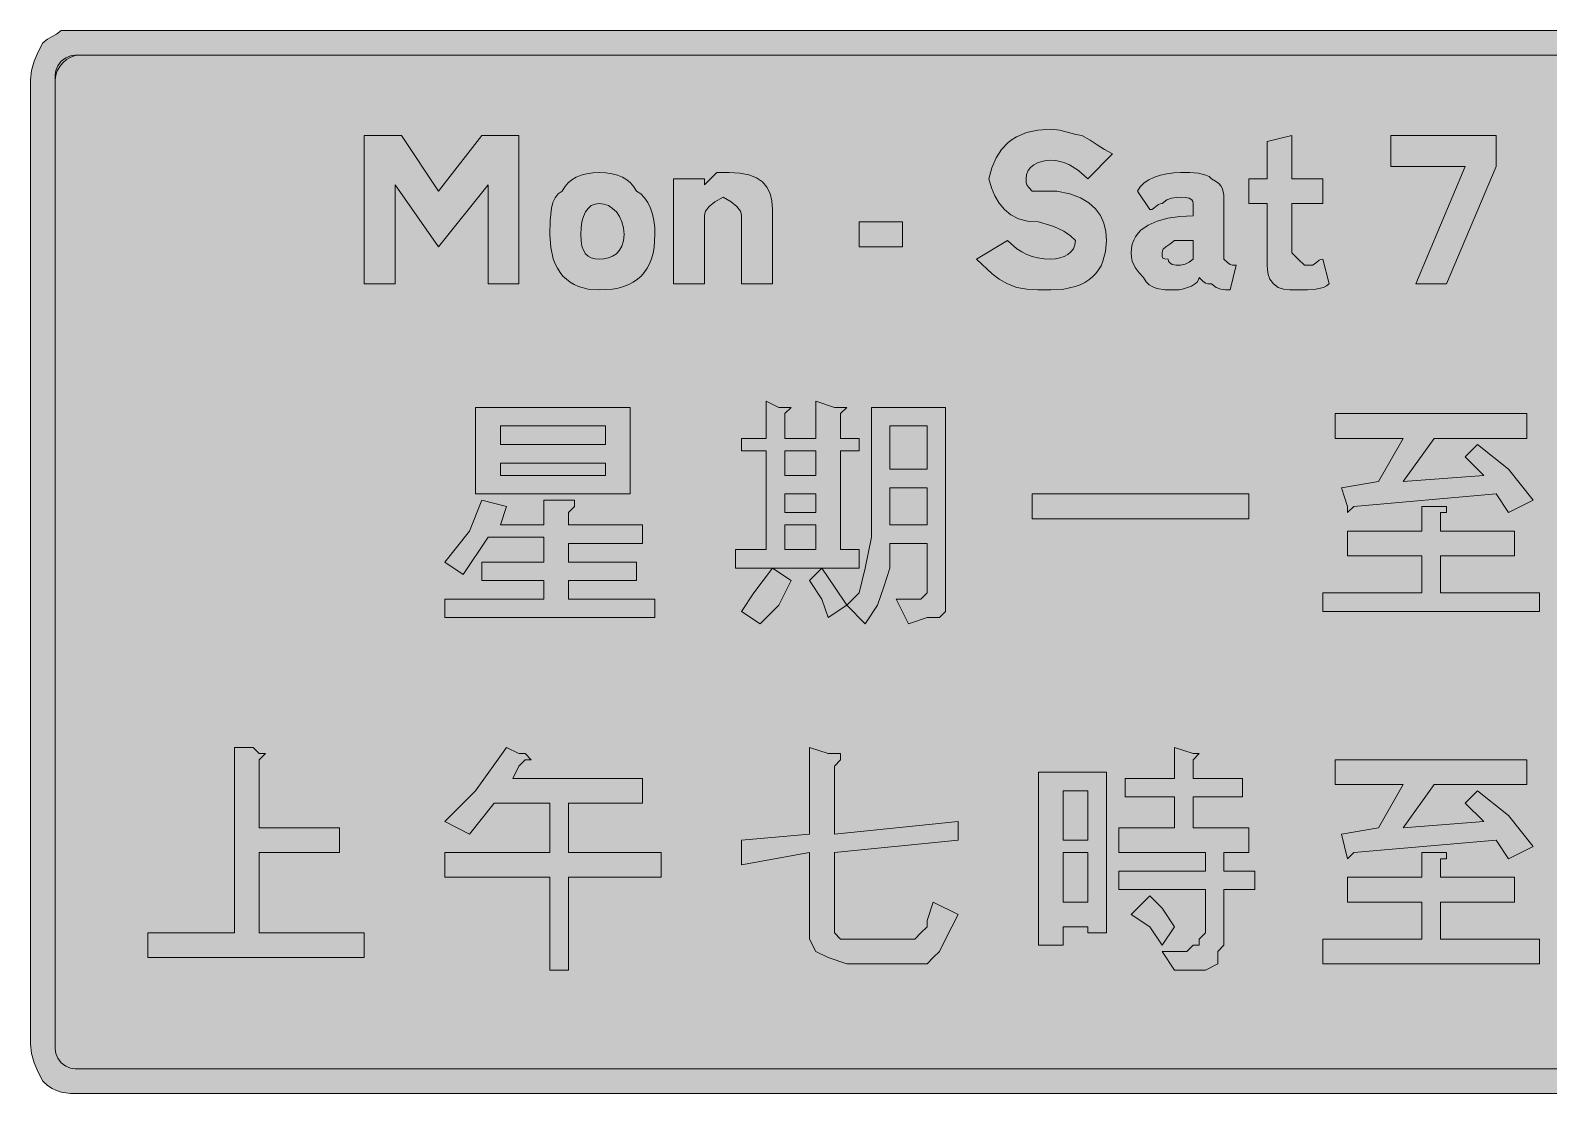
# Model space of a CAD drawing. Header units: metres. Extents: x 13 to 556, y 32 to 238.
# Drawn here: x 12.7 to 307.3, y 31.7 to 238.1 of the extents above; entities that cross this region are included whole.
import ezdxf

# ---------------------------------------------------------------- set-up
doc = ezdxf.new("R2010")
doc.units = ezdxf.units.M
doc.layers.add('FILL_BLACK_000000', color=7, linetype='Continuous', true_color=0x000000)
doc.layers.add('FILL_WHITE_FFFFFF', color=7, linetype='Continuous', true_color=0xffffff)

msp = doc.modelspace()

# ---------------------------------------------------------------- hatches: boundary and pattern name
at = {"layer": 'FILL_BLACK_000000', "true_color": 0x000000}
h = msp.add_hatch(color=7, dxfattribs=at)
h.dxf.hatch_style = 1
h.paths.add_polyline_path([(549.09, 238.08), (549.99, 237.37), (550.89, 236.88), (551.79, 236.39), (552.69, 235.68), (554.34, 233.88), (554.88, 232.98), (555.09, 232.08), (555.78, 231.18), (556.14, 230.28), (556.27, 229.38), (556.29, 228.48), (556.29, 41.28), (556.23, 40.38), (556.07, 39.48), (555.78, 38.58), (555.39, 37.68), (554.27, 35.88), (552.69, 34.08), (552.13, 33.29), (551.4, 32.69), (550.52, 32.27), (549.54, 31.98), (547.46, 31.72), (545.49, 31.68), (22.29, 31.68), (20.49, 31.72), (18.69, 31.98), (17.79, 32.27), (16.89, 32.69), (15.99, 33.29), (15.09, 34.08), (14.21, 35.88), (13.44, 37.68), (12.9, 39.48), (12.69, 41.28), (12.69, 228.48), (12.9, 230.28), (13.44, 232.08), (14.21, 233.88), (15.09, 235.68), (15.99, 236.39), (16.89, 236.88), (17.79, 237.37), (18.69, 238.08), (22.29, 238.08), (545.49, 238.08), (549.09, 238.08)])
h.paths.add_polyline_path([(20.53, 232.87), (19.72, 232.39), (18.99, 231.78), (18.38, 231.05), (17.9, 230.24), (17.6, 229.38), (17.49, 228.48), (17.49, 41.28), (17.51, 40.38), (17.64, 39.48), (18, 38.58), (18.69, 37.68), (19.59, 36.99), (20.49, 36.63), (21.39, 36.5), (22.29, 36.48), (545.49, 36.48), (546.39, 36.5), (547.29, 36.63), (548.19, 36.99), (549.09, 37.68), (549.78, 38.58), (550.14, 39.48), (550.27, 40.38), (550.29, 41.28), (550.29, 228.48), (550.27, 229.38), (550.14, 230.28), (549.78, 231.18), (549.09, 232.08), (548.19, 232.77), (547.29, 233.13), (546.39, 233.26), (545.49, 233.28), (22.29, 233.28), (21.39, 233.17), (20.53, 232.87)], flags=16)
h = msp.add_hatch(color=7, dxfattribs=at)
h.dxf.hatch_style = 1
h.paths.add_polyline_path([(205.91, 208.57), (206.04, 208.08), (206.4, 207.59), (207.09, 206.88), (211.89, 206.88), (214.37, 206.32), (216.43, 205.55), (218.09, 204.58), (219.39, 203.43), (220.35, 202.11), (221, 200.64), (221.37, 199.02), (221.49, 197.28), (221.32, 195.14), (220.81, 193.25), (220.44, 192.39), (219.97, 191.61), (219.42, 190.88), (218.79, 190.23), (218.07, 189.65), (217.27, 189.14), (216.39, 188.7), (215.42, 188.34), (213.22, 187.85), (210.69, 187.68), (208.2, 187.7), (206.04, 187.83), (204.11, 188.19), (202.29, 188.88), (200.68, 189.8), (199.29, 190.83), (196.29, 193.68), (202.29, 197.28), (204.11, 195.7), (205.05, 195.09), (206.04, 194.58), (207.08, 194.19), (208.2, 193.9), (209.39, 193.74), (210.69, 193.68), (211.59, 193.74), (212.45, 193.9), (213.26, 194.19), (213.99, 194.58), (214.6, 195.09), (215.08, 195.7), (215.38, 196.44), (215.49, 197.28), (214.53, 198.18), (213.24, 199.08), (211.27, 199.98), (208.29, 200.88), (206.2, 201.04), (204.43, 201.52), (202.93, 202.27), (201.69, 203.28), (200.67, 204.51), (199.85, 205.94), (199.2, 207.54), (198.69, 209.28), (199.25, 211.42), (200.06, 213.31), (201.12, 214.95), (202.44, 216.33), (203.21, 216.91), (204.05, 217.42), (205.95, 218.22), (208.16, 218.71), (210.69, 218.88), (212.47, 218.69), (214.14, 218.28), (215.58, 217.87), (216.69, 217.68), (218.3, 216.78), (219.69, 215.88), (221.08, 214.98), (222.69, 214.08), (217.89, 209.28), (216.09, 210.85), (214.29, 211.98), (213.39, 212.37), (212.49, 212.65), (211.59, 212.82), (210.69, 212.88), (209.79, 212.82), (208.93, 212.65), (208.12, 212.37), (207.39, 211.98), (206.78, 211.47), (206.3, 210.85), (206, 210.12), (205.89, 209.28), (205.91, 208.57)])
h = msp.add_hatch(color=7, dxfattribs=at)
h.dxf.hatch_style = 1
h.paths.add_polyline_path([(83.49, 208.08), (83.49, 188.88), (77.49, 188.88), (77.49, 217.68), (84.69, 217.68), (91.89, 206.88), (100.29, 217.68), (107.49, 217.68), (107.49, 188.88), (101.49, 188.88), (101.49, 208.08), (91.89, 196.08), (83.49, 208.08)])
h = msp.add_hatch(color=7, dxfattribs=at)
h.dxf.hatch_style = 1
h.paths.add_polyline_path([(263.49, 209.28), (263.49, 204.48), (257.49, 204.48), (257.49, 194.88), (258.69, 193.68), (259.89, 192.48), (261.09, 192.48), (261.49, 192.53), (261.8, 192.67), (262.29, 193.08), (262.78, 193.49), (263.09, 193.63), (263.49, 193.68), (264.69, 188.88), (264.19, 188.48), (263.58, 188.19), (262.14, 187.83), (260.47, 187.7), (258.69, 187.68), (257.1, 187.7), (255.84, 187.83), (254.81, 188.19), (253.89, 188.88), (253.2, 189.78), (252.84, 190.68), (252.71, 191.58), (252.69, 192.48), (252.69, 204.48), (249.09, 204.48), (249.09, 209.28), (252.69, 209.28), (252.69, 216.48), (257.49, 217.68), (257.49, 209.28), (263.49, 209.28)])
h = msp.add_hatch(color=7, dxfattribs=at)
h.dxf.hatch_style = 1
h.paths.add_polyline_path([(291.09, 211.68), (276.69, 211.68), (276.69, 217.68), (297.09, 217.68), (297.09, 211.68), (287.49, 188.88), (281.49, 188.88), (291.09, 211.68)])
h = msp.add_hatch(color=7, dxfattribs=at)
h.dxf.hatch_style = 1
h.paths.add_polyline_path([(133.51, 194.81), (133.21, 193.75), (132.84, 192.78), (132.37, 191.9), (131.82, 191.1), (131.19, 190.38), (130.47, 189.75), (129.67, 189.2), (128.79, 188.73), (127.81, 188.35), (126.76, 188.06), (125.62, 187.85), (123.09, 187.68), (120.95, 187.85), (119.06, 188.35), (118.2, 188.73), (117.42, 189.2), (116.69, 189.75), (116.04, 190.38), (115.46, 191.1), (114.95, 191.9), (114.51, 192.78), (114.15, 193.75), (113.66, 195.95), (113.49, 198.48), (113.53, 201.14), (113.79, 203.58), (114.08, 204.64), (114.5, 205.57), (115.1, 206.32), (115.89, 206.88), (116.4, 207.72), (117.02, 208.45), (117.75, 209.07), (118.59, 209.58), (119.55, 209.97), (120.61, 210.25), (121.8, 210.42), (123.09, 210.48), (124.38, 210.42), (125.56, 210.25), (126.63, 209.97), (127.59, 209.58), (128.43, 209.07), (129.16, 208.45), (129.78, 207.72), (130.29, 206.88), (131.13, 206.32), (131.87, 205.57), (132.48, 204.64), (132.99, 203.58), (133.38, 202.4), (133.66, 201.14), (133.83, 199.83), (133.89, 198.48), (133.72, 195.95), (133.51, 194.81)])
h.paths.add_polyline_path([(127.48, 200.94), (127, 201.96), (126.39, 202.83), (125.66, 203.53), (124.85, 204.05), (123.99, 204.37), (123.09, 204.48), (122.25, 204.37), (121.51, 204.05), (120.9, 203.53), (120.39, 202.83), (120, 201.96), (119.71, 200.94), (119.55, 199.77), (119.49, 198.48), (119.55, 197.24), (119.71, 196.21), (120, 195.38), (120.39, 194.73), (120.9, 194.25), (121.51, 193.92), (122.25, 193.74), (123.09, 193.68), (123.99, 193.74), (124.85, 193.92), (125.66, 194.25), (126.39, 194.73), (127, 195.38), (127.48, 196.21), (127.78, 197.24), (127.89, 198.48), (127.78, 199.77), (127.48, 200.94)], flags=16)
h = msp.add_hatch(color=7, dxfattribs=at)
h.dxf.hatch_style = 1
h.paths.add_polyline_path([(150.69, 188.88), (150.69, 200.88), (150.69, 202.08), (150.63, 202.53), (150.46, 202.98), (149.79, 203.88), (148.66, 204.78), (147.09, 205.68), (145.51, 204.78), (144.39, 203.88), (143.72, 202.98), (143.55, 202.53), (143.49, 202.08), (143.49, 200.88), (143.49, 188.88), (137.49, 188.88), (137.49, 209.28), (143.49, 209.28), (143.49, 208.08), (145.89, 210.48), (148.29, 210.48), (150.37, 210.37), (152.13, 210.03), (153.58, 209.47), (154.74, 208.68), (155.61, 207.67), (156.22, 206.43), (156.58, 204.97), (156.69, 203.28), (156.69, 188.88), (150.69, 188.88)])
h = msp.add_hatch(color=7, dxfattribs=at)
h.dxf.hatch_style = 1
h.paths.add_polyline_path([(244.59, 187.7), (243.69, 187.83), (242.79, 188.19), (241.89, 188.88), (241.18, 188.9), (240.69, 189.03), (240.2, 189.39), (239.49, 190.08), (239.38, 189.63), (239.08, 189.2), (238.6, 188.79), (237.99, 188.43), (236.45, 187.89), (235.59, 187.73), (234.69, 187.68), (232.91, 187.72), (231.24, 187.98), (230.48, 188.27), (229.8, 188.69), (229.19, 189.29), (228.69, 190.08), (227.81, 191), (227.04, 192.03), (226.5, 193.29), (226.34, 194.03), (226.29, 194.88), (226.35, 195.75), (226.51, 196.57), (226.78, 197.33), (227.15, 198.03), (227.62, 198.68), (228.19, 199.27), (229.59, 200.28), (231.33, 201.07), (233.38, 201.63), (235.71, 201.97), (238.29, 202.08), (238.29, 203.28), (238.29, 204.48), (238.24, 204.88), (238.08, 205.17), (237.54, 205.53), (236.77, 205.66), (235.89, 205.68), (234.99, 205.66), (234.09, 205.53), (233.19, 205.17), (232.29, 204.48), (231.89, 204.43), (231.58, 204.29), (231.09, 203.88), (230.6, 203.47), (230.29, 203.33), (229.89, 203.28), (227.49, 206.88), (228.05, 207.72), (228.8, 208.45), (229.73, 209.07), (230.79, 209.58), (231.97, 209.97), (233.23, 210.25), (234.54, 210.42), (235.89, 210.48), (237.67, 210.46), (239.34, 210.33), (240.78, 209.97), (241.39, 209.68), (241.89, 209.28), (242.68, 208.83), (243.28, 208.36), (243.7, 207.87), (243.99, 207.33), (244.25, 206.07), (244.29, 204.48), (244.29, 193.68), (245, 192.99), (245.49, 192.63), (245.98, 192.5), (246.69, 192.48), (245.49, 187.68), (244.59, 187.7)])
h.paths.add_polyline_path([(232.44, 193.83), (232.8, 193.7), (233.49, 193.68), (233.54, 193.28), (233.7, 192.99), (234.24, 192.63), (235.01, 192.5), (235.89, 192.48), (236.77, 192.67), (237.54, 193.08), (238.29, 193.68), (238.29, 197.28), (234.69, 197.28), (233.81, 196.57), (233.04, 196.08), (232.5, 195.59), (232.34, 195.28), (232.29, 194.88), (232.31, 194.19), (232.44, 193.83)], flags=16)
h = msp.add_hatch(color=7, dxfattribs=at)
h.dxf.hatch_style = 1
h.paths.add_polyline_path([(181.89, 196.08), (173.49, 196.08), (173.49, 200.88), (181.89, 200.88), (181.89, 196.08)])
h = msp.add_hatch(color=7, dxfattribs=at)
h.dxf.hatch_style = 1
h.paths.add_polyline_path([(159.09, 164.88), (160.29, 164.88), (159.09, 163.68), (159.09, 158.88), (165.09, 158.88), (165.09, 166.08), (168.69, 164.88), (169.89, 164.88), (171.09, 164.88), (169.89, 163.68), (169.89, 158.88), (173.49, 158.88), (173.49, 156.48), (169.89, 156.48), (169.89, 137.28), (173.49, 137.28), (173.49, 133.68), (149.49, 133.68), (149.49, 137.28), (155.49, 137.28), (155.49, 156.48), (150.69, 156.48), (150.69, 158.88), (155.49, 158.88), (155.49, 166.08), (157.89, 164.88), (159.09, 164.88)])
h.paths.add_polyline_path([(159.09, 144.48), (165.09, 144.48), (165.09, 148.08), (159.09, 148.08), (159.09, 144.48)], flags=16)
h.paths.add_polyline_path([(159.09, 142.08), (159.09, 137.28), (165.09, 137.28), (165.09, 142.08), (159.09, 142.08)], flags=16)
h.paths.add_polyline_path([(165.09, 156.48), (159.09, 156.48), (159.09, 151.68), (165.09, 151.68), (165.09, 156.48)], flags=16)
h = msp.add_hatch(color=7, dxfattribs=at)
h.dxf.hatch_style = 1
h.paths.add_polyline_path([(99.09, 164.88), (129.09, 164.88), (129.09, 148.08), (99.09, 148.08), (99.09, 164.88)])
h.paths.add_polyline_path([(103.89, 161.28), (103.89, 157.68), (124.29, 157.68), (124.29, 161.28), (103.89, 161.28)], flags=16)
h.paths.add_polyline_path([(124.29, 154.08), (103.89, 154.08), (103.89, 151.68), (124.29, 151.68), (124.29, 154.08)], flags=16)
h = msp.add_hatch(color=7, dxfattribs=at)
h.dxf.hatch_style = 1
h.paths.add_polyline_path([(190.29, 127.68), (190.29, 125.28), (189.09, 124.08), (186.69, 124.08), (183.09, 122.88), (180.69, 127.68), (184.29, 127.68), (185.49, 127.68), (186.69, 128.88), (186.69, 138.48), (179.49, 138.48), (179.49, 133.68), (178.29, 130.08), (177.09, 126.48), (174.69, 122.88), (171.09, 126.48), (173.49, 128.88), (174.69, 133.68), (175.89, 139.68), (175.89, 145.68), (175.89, 164.88), (190.29, 164.88), (190.29, 128.88), (190.29, 127.68)])
h.paths.add_polyline_path([(179.49, 149.28), (179.49, 142.08), (186.69, 142.08), (186.69, 149.28), (179.49, 149.28)], flags=16)
h.paths.add_polyline_path([(186.69, 161.28), (179.49, 161.28), (179.49, 152.88), (186.69, 152.88), (186.69, 161.28)], flags=16)
h = msp.add_hatch(color=7, dxfattribs=at)
h.dxf.hatch_style = 1
h.paths.add_polyline_path([(265.89, 163.68), (303.09, 163.68), (303.09, 158.88), (285.09, 158.88), (279.09, 150.48), (294.69, 151.68), (291.09, 155.28), (293.49, 157.68), (299.49, 152.88), (304.29, 146.88), (299.49, 144.48), (297.09, 148.08), (269.49, 145.68), (268.29, 144.48), (268.29, 145.68), (267.09, 149.28), (274.29, 150.48), (279.09, 158.88), (265.89, 158.88), (265.89, 163.68)])
h = msp.add_hatch(color=7, dxfattribs=at)
h.dxf.hatch_style = 1
h.paths.add_polyline_path([(249.09, 148.08), (249.09, 143.28), (207.09, 143.28), (207.09, 148.08), (249.09, 148.08)])
h = msp.add_hatch(color=7, dxfattribs=at)
h.dxf.hatch_style = 1
h.paths.add_polyline_path([(103.89, 142.08), (112.29, 142.08), (112.29, 146.88), (117.09, 146.88), (118.29, 146.88), (118.29, 145.68), (117.09, 144.48), (117.09, 142.08), (131.49, 142.08), (131.49, 138.48), (117.09, 138.48), (117.09, 134.88), (130.29, 134.88), (130.29, 131.28), (117.09, 131.28), (117.09, 127.68), (133.89, 127.68), (133.89, 124.08), (93.09, 124.08), (93.09, 127.68), (112.29, 127.68), (112.29, 131.28), (100.29, 131.28), (100.29, 134.88), (112.29, 134.88), (112.29, 139.68), (101.49, 139.68), (96.69, 132.48), (93.09, 134.88), (97.89, 140.88), (100.29, 146.88), (105.09, 145.68), (103.89, 142.08)])
h = msp.add_hatch(color=7, dxfattribs=at)
h.dxf.hatch_style = 1
h.paths.add_polyline_path([(263.49, 128.88), (282.69, 128.88), (282.69, 136.08), (268.29, 136.08), (268.29, 140.88), (282.69, 140.88), (282.69, 145.68), (286.29, 145.68), (287.49, 145.68), (287.49, 144.48), (286.29, 144.48), (286.29, 140.88), (300.69, 140.88), (300.69, 136.08), (286.29, 136.08), (286.29, 128.88), (305.49, 128.88), (305.49, 125.28), (263.49, 125.28), (263.49, 128.88)])
h = msp.add_hatch(color=7, dxfattribs=at)
h.dxf.hatch_style = 1
h.paths.add_polyline_path([(153.09, 128.88), (156.69, 133.68), (160.29, 131.28), (157.89, 126.48), (154.29, 122.88), (150.69, 125.28), (153.09, 128.88)])
h = msp.add_hatch(color=7, dxfattribs=at)
h.dxf.hatch_style = 1
h.paths.add_polyline_path([(168.69, 130.08), (171.09, 126.48), (167.49, 124.08), (166.29, 127.68), (163.89, 131.28), (166.29, 133.68), (168.69, 130.08)])
h = msp.add_hatch(color=7, dxfattribs=at)
h.dxf.hatch_style = 1
h.paths.add_polyline_path([(57.09, 97.68), (58.29, 97.68), (57.09, 96.48), (57.09, 83.28), (72.69, 83.28), (72.69, 78.48), (57.09, 78.48), (57.09, 62.88), (77.49, 62.88), (77.49, 58.08), (35.49, 58.08), (35.49, 62.88), (52.29, 62.88), (52.29, 98.88), (55.89, 98.88), (57.09, 97.68)])
h = msp.add_hatch(color=7, dxfattribs=at)
h.dxf.hatch_style = 1
h.paths.add_polyline_path([(99.09, 90.48), (105.09, 98.88), (107.49, 97.68), (108.69, 97.68), (109.89, 96.48), (108.69, 96.48), (107.49, 95.28), (106.29, 92.88), (131.49, 92.88), (131.49, 88.08), (117.09, 88.08), (117.09, 78.48), (135.09, 78.48), (135.09, 73.68), (117.09, 73.68), (117.09, 55.68), (113.49, 55.68), (113.49, 73.68), (93.09, 73.68), (93.09, 78.48), (113.49, 78.48), (113.49, 88.08), (102.69, 88.08), (97.89, 82.08), (93.09, 84.48), (99.09, 90.48)])
h = msp.add_hatch(color=7, dxfattribs=at)
h.dxf.hatch_style = 1
h.paths.add_polyline_path([(169.89, 97.68), (169.89, 96.48), (168.69, 95.28), (168.69, 82.08), (192.69, 84.48), (192.69, 80.88), (168.69, 78.48), (168.69, 65.28), (168.69, 64.08), (168.69, 62.88), (169.89, 61.68), (171.09, 61.68), (181.89, 61.68), (184.29, 61.68), (185.49, 62.88), (186.69, 64.08), (186.69, 65.28), (187.89, 68.88), (192.69, 66.48), (190.29, 61.68), (189.09, 59.28), (187.89, 58.08), (186.69, 56.88), (183.09, 56.88), (171.09, 56.88), (167.49, 58.08), (165.09, 59.28), (163.89, 61.68), (163.89, 64.08), (163.89, 78.48), (150.69, 76.08), (150.69, 80.88), (163.89, 82.08), (163.89, 98.88), (167.49, 97.68), (169.89, 97.68)])
h = msp.add_hatch(color=7, dxfattribs=at)
h.dxf.hatch_style = 1
h.paths.add_polyline_path([(234.69, 89.28), (225.09, 89.28), (225.09, 92.88), (234.69, 92.88), (234.69, 98.88), (238.29, 97.68), (239.49, 97.68), (238.29, 96.48), (238.29, 92.88), (247.89, 92.88), (247.89, 89.28), (238.29, 89.28), (238.29, 83.28), (249.09, 83.28), (249.09, 78.48), (244.29, 78.48), (244.29, 74.88), (250.29, 74.88), (250.29, 71.28), (244.29, 71.28), (244.29, 60.48), (243.09, 59.28), (243.09, 56.88), (240.69, 55.68), (238.29, 55.68), (234.69, 55.68), (232.29, 59.28), (237.09, 59.28), (238.29, 60.48), (239.49, 60.48), (239.49, 61.68), (240.69, 62.88), (240.69, 71.28), (223.89, 71.28), (223.89, 74.88), (240.69, 74.88), (240.69, 78.48), (223.89, 78.48), (223.89, 83.28), (234.69, 83.28), (234.69, 89.28)])
h = msp.add_hatch(color=7, dxfattribs=at)
h.dxf.hatch_style = 1
h.paths.add_polyline_path([(265.89, 96.48), (303.09, 96.48), (303.09, 91.68), (285.09, 91.68), (279.09, 83.28), (294.69, 84.48), (291.09, 88.08), (293.49, 90.48), (299.49, 85.68), (304.29, 79.68), (299.49, 77.28), (297.09, 80.88), (269.49, 78.48), (268.29, 77.28), (267.09, 82.08), (274.29, 83.28), (279.09, 91.68), (265.89, 91.68), (265.89, 96.48)])
h = msp.add_hatch(color=7, dxfattribs=at)
h.dxf.hatch_style = 1
h.paths.add_polyline_path([(217.89, 62.88), (217.89, 64.08), (213.09, 64.08), (213.09, 60.48), (208.29, 60.48), (208.29, 62.88), (208.29, 94.08), (221.49, 94.08), (221.49, 62.88), (217.89, 62.88)])
h.paths.add_polyline_path([(213.09, 90.48), (213.09, 80.88), (217.89, 80.88), (217.89, 90.48), (213.09, 90.48)], flags=16)
h.paths.add_polyline_path([(217.89, 78.48), (213.09, 78.48), (213.09, 68.88), (217.89, 68.88), (217.89, 78.48)], flags=16)
h = msp.add_hatch(color=7, dxfattribs=at)
h.dxf.hatch_style = 1
h.paths.add_polyline_path([(263.49, 61.68), (282.69, 61.68), (282.69, 68.88), (268.29, 68.88), (268.29, 73.68), (282.69, 73.68), (282.69, 78.48), (286.29, 78.48), (287.49, 78.48), (287.49, 77.28), (286.29, 77.28), (286.29, 73.68), (300.69, 73.68), (300.69, 68.88), (286.29, 68.88), (286.29, 61.68), (305.49, 61.68), (305.49, 56.88), (263.49, 56.88), (263.49, 61.68)])
h = msp.add_hatch(color=7, dxfattribs=at)
h.dxf.hatch_style = 1
h.paths.add_polyline_path([(232.29, 67.68), (234.69, 64.08), (232.29, 60.48), (229.89, 64.08), (226.29, 66.48), (229.89, 70.08), (232.29, 67.68)])
at = {"layer": 'FILL_WHITE_FFFFFF', "true_color": 0xffffff}
h = msp.add_hatch(color=7, dxfattribs=at)
h.dxf.hatch_style = 1
h.paths.add_polyline_path([(545.49, 233.28), (546.39, 233.26), (547.29, 233.13), (548.19, 232.77), (549.09, 232.08), (549.78, 231.18), (550.14, 230.28), (550.27, 229.38), (550.29, 228.48), (550.29, 41.28), (550.27, 40.38), (550.14, 39.48), (549.78, 38.58), (549.09, 37.68), (548.19, 36.99), (547.29, 36.63), (546.39, 36.5), (545.49, 36.48), (22.29, 36.48), (21.39, 36.5), (20.49, 36.63), (19.59, 36.99), (18.69, 37.68), (18, 38.58), (17.64, 39.48), (17.51, 40.38), (17.49, 41.28), (17.49, 228.48), (17.51, 229.38), (17.64, 230.28), (18, 231.18), (18.69, 232.08), (19.59, 232.77), (20.49, 233.13), (21.39, 233.26), (22.29, 233.28), (545.49, 233.28)])

# ---------------------------------------------------------------- linework, layer by layer
at = {"layer": 'FILL_BLACK_000000', "lineweight": 0, "true_color": 0x000000}
for points in [[(545.49, 31.68), (22.29, 31.68), (20.49, 31.72), (18.69, 31.98), (17.79, 32.27), (16.89, 32.69), (15.99, 33.29), (15.09, 34.08), (14.21, 35.88), (13.44, 37.68), (12.9, 39.48), (12.69, 41.28), (12.69, 228.48), (12.9, 230.28), (13.44, 232.08), (14.21, 233.88), (15.09, 235.68), (15.99, 236.39), (16.89, 236.88), (17.79, 237.37), (18.69, 238.08), (22.29, 238.08), (545.49, 238.08)], [(545.49, 233.28), (22.29, 233.28), (21.39, 233.17), (20.53, 232.87), (19.72, 232.39), (18.99, 231.78), (18.38, 231.05), (17.9, 230.24), (17.6, 229.38), (17.49, 228.48), (17.49, 41.28), (17.51, 40.38), (17.64, 39.48), (18, 38.58), (18.69, 37.68), (19.59, 36.99), (20.49, 36.63), (21.39, 36.5), (22.29, 36.48), (545.49, 36.48)]]:
    msp.add_lwpolyline(points, dxfattribs=at)
for points in [[(205.91, 208.57), (206.04, 208.08), (206.4, 207.59), (207.09, 206.88), (211.89, 206.88), (214.37, 206.32), (216.43, 205.55), (218.09, 204.58), (219.39, 203.43), (220.35, 202.11), (221, 200.64), (221.37, 199.02), (221.49, 197.28), (221.32, 195.14), (220.81, 193.25), (220.44, 192.39), (219.97, 191.61), (219.42, 190.88), (218.79, 190.23), (218.07, 189.65), (217.27, 189.14), (216.39, 188.7), (215.42, 188.34), (213.22, 187.85), (210.69, 187.68), (208.2, 187.7), (206.04, 187.83), (204.11, 188.19), (202.29, 188.88), (200.68, 189.8), (199.29, 190.83), (196.29, 193.68), (202.29, 197.28), (204.11, 195.7), (205.05, 195.09), (206.04, 194.58), (207.08, 194.19), (208.2, 193.9), (209.39, 193.74), (210.69, 193.68), (211.59, 193.74), (212.45, 193.9), (213.26, 194.19), (213.99, 194.58), (214.6, 195.09), (215.08, 195.7), (215.38, 196.44), (215.49, 197.28), (214.53, 198.18), (213.24, 199.08), (211.27, 199.98), (208.29, 200.88), (206.2, 201.04), (204.43, 201.52), (202.93, 202.27), (201.69, 203.28), (200.67, 204.51), (199.85, 205.94), (199.2, 207.54), (198.69, 209.28), (199.25, 211.42), (200.06, 213.31), (201.12, 214.95), (202.44, 216.33), (203.21, 216.91), (204.05, 217.42), (205.95, 218.22), (208.16, 218.71), (210.69, 218.88), (212.47, 218.69), (214.14, 218.28), (215.58, 217.87), (216.69, 217.68), (218.3, 216.78), (219.69, 215.88), (221.08, 214.98), (222.69, 214.08), (217.89, 209.28), (216.09, 210.85), (214.29, 211.98), (213.39, 212.37), (212.49, 212.65), (211.59, 212.82), (210.69, 212.88), (209.79, 212.82), (208.93, 212.65), (208.12, 212.37), (207.39, 211.98), (206.78, 211.47), (206.3, 210.85), (206, 210.12), (205.89, 209.28)], [(83.49, 208.08), (83.49, 188.88), (77.49, 188.88), (77.49, 217.68), (84.69, 217.68), (91.89, 206.88), (100.29, 217.68), (107.49, 217.68), (107.49, 188.88), (101.49, 188.88), (101.49, 208.08), (91.89, 196.08)], [(263.49, 209.28), (263.49, 204.48), (257.49, 204.48), (257.49, 194.88), (258.69, 193.68), (259.89, 192.48), (261.09, 192.48), (261.49, 192.53), (261.8, 192.67), (262.29, 193.08), (262.78, 193.49), (263.09, 193.63), (263.49, 193.68), (264.69, 188.88), (264.19, 188.48), (263.58, 188.19), (262.14, 187.83), (260.47, 187.7), (258.69, 187.68), (257.1, 187.7), (255.84, 187.83), (254.81, 188.19), (253.89, 188.88), (253.2, 189.78), (252.84, 190.68), (252.71, 191.58), (252.69, 192.48), (252.69, 204.48), (249.09, 204.48), (249.09, 209.28), (252.69, 209.28), (252.69, 216.48), (257.49, 217.68), (257.49, 209.28)], [(291.09, 211.68), (276.69, 211.68), (276.69, 217.68), (297.09, 217.68), (297.09, 211.68), (287.49, 188.88), (281.49, 188.88)], [(133.51, 194.81), (133.21, 193.75), (132.84, 192.78), (132.37, 191.9), (131.82, 191.1), (131.19, 190.38), (130.47, 189.75), (129.67, 189.2), (128.79, 188.73), (127.81, 188.35), (126.76, 188.06), (125.62, 187.85), (123.09, 187.68), (120.95, 187.85), (119.06, 188.35), (118.2, 188.73), (117.42, 189.2), (116.69, 189.75), (116.04, 190.38), (115.46, 191.1), (114.95, 191.9), (114.51, 192.78), (114.15, 193.75), (113.66, 195.95), (113.49, 198.48), (113.53, 201.14), (113.79, 203.58), (114.08, 204.64), (114.5, 205.57), (115.1, 206.32), (115.89, 206.88), (116.4, 207.72), (117.02, 208.45), (117.75, 209.07), (118.59, 209.58), (119.55, 209.97), (120.61, 210.25), (121.8, 210.42), (123.09, 210.48), (124.38, 210.42), (125.56, 210.25), (126.63, 209.97), (127.59, 209.58), (128.43, 209.07), (129.16, 208.45), (129.78, 207.72), (130.29, 206.88), (131.13, 206.32), (131.87, 205.57), (132.48, 204.64), (132.99, 203.58), (133.38, 202.4), (133.66, 201.14), (133.83, 199.83), (133.89, 198.48), (133.72, 195.95)], [(150.69, 188.88), (150.69, 200.88), (150.69, 202.08), (150.63, 202.53), (150.46, 202.98), (149.79, 203.88), (148.66, 204.78), (147.09, 205.68), (145.51, 204.78), (144.39, 203.88), (143.72, 202.98), (143.55, 202.53), (143.49, 202.08), (143.49, 200.88), (143.49, 188.88), (137.49, 188.88), (137.49, 209.28), (143.49, 209.28), (143.49, 208.08), (145.89, 210.48), (148.29, 210.48), (150.37, 210.37), (152.13, 210.03), (153.58, 209.47), (154.74, 208.68), (155.61, 207.67), (156.22, 206.43), (156.58, 204.97), (156.69, 203.28), (156.69, 188.88)], [(244.59, 187.7), (243.69, 187.83), (242.79, 188.19), (241.89, 188.88), (241.18, 188.9), (240.69, 189.03), (240.2, 189.39), (239.49, 190.08), (239.38, 189.63), (239.08, 189.2), (238.6, 188.79), (237.99, 188.43), (236.45, 187.89), (235.59, 187.73), (234.69, 187.68), (232.91, 187.72), (231.24, 187.98), (230.48, 188.27), (229.8, 188.69), (229.19, 189.29), (228.69, 190.08), (227.81, 191), (227.04, 192.03), (226.5, 193.29), (226.34, 194.03), (226.29, 194.88), (226.35, 195.75), (226.51, 196.57), (226.78, 197.33), (227.15, 198.03), (227.62, 198.68), (228.19, 199.27), (229.59, 200.28), (231.33, 201.07), (233.38, 201.63), (235.71, 201.97), (238.29, 202.08), (238.29, 203.28), (238.29, 204.48), (238.24, 204.88), (238.08, 205.17), (237.54, 205.53), (236.77, 205.66), (235.89, 205.68), (234.99, 205.66), (234.09, 205.53), (233.19, 205.17), (232.29, 204.48), (231.89, 204.43), (231.58, 204.29), (231.09, 203.88), (230.6, 203.47), (230.29, 203.33), (229.89, 203.28), (227.49, 206.88), (228.05, 207.72), (228.8, 208.45), (229.73, 209.07), (230.79, 209.58), (231.97, 209.97), (233.23, 210.25), (234.54, 210.42), (235.89, 210.48), (237.67, 210.46), (239.34, 210.33), (240.78, 209.97), (241.39, 209.68), (241.89, 209.28), (242.68, 208.83), (243.28, 208.36), (243.7, 207.87), (243.99, 207.33), (244.25, 206.07), (244.29, 204.48), (244.29, 193.68), (245, 192.99), (245.49, 192.63), (245.98, 192.5), (246.69, 192.48), (245.49, 187.68)], [(127.48, 200.94), (127, 201.96), (126.39, 202.83), (125.66, 203.53), (124.85, 204.05), (123.99, 204.37), (123.09, 204.48), (122.25, 204.37), (121.51, 204.05), (120.9, 203.53), (120.39, 202.83), (120, 201.96), (119.71, 200.94), (119.55, 199.77), (119.49, 198.48), (119.55, 197.24), (119.71, 196.21), (120, 195.38), (120.39, 194.73), (120.9, 194.25), (121.51, 193.92), (122.25, 193.74), (123.09, 193.68), (123.99, 193.74), (124.85, 193.92), (125.66, 194.25), (126.39, 194.73), (127, 195.38), (127.48, 196.21), (127.78, 197.24), (127.89, 198.48), (127.78, 199.77)], [(181.89, 196.08), (173.49, 196.08), (173.49, 200.88), (181.89, 200.88)], [(232.44, 193.83), (232.8, 193.7), (233.49, 193.68), (233.54, 193.28), (233.7, 192.99), (234.24, 192.63), (235.01, 192.5), (235.89, 192.48), (236.77, 192.67), (237.54, 193.08), (238.29, 193.68), (238.29, 197.28), (234.69, 197.28), (233.81, 196.57), (233.04, 196.08), (232.5, 195.59), (232.34, 195.28), (232.29, 194.88), (232.31, 194.19)], [(159.09, 164.88), (160.29, 164.88), (159.09, 163.68), (159.09, 158.88), (165.09, 158.88), (165.09, 166.08), (168.69, 164.88), (169.89, 164.88), (171.09, 164.88), (169.89, 163.68), (169.89, 158.88), (173.49, 158.88), (173.49, 156.48), (169.89, 156.48), (169.89, 137.28), (173.49, 137.28), (173.49, 133.68), (149.49, 133.68), (149.49, 137.28), (155.49, 137.28), (155.49, 156.48), (150.69, 156.48), (150.69, 158.88), (155.49, 158.88), (155.49, 166.08), (157.89, 164.88)], [(99.09, 164.88), (129.09, 164.88), (129.09, 148.08), (99.09, 148.08)], [(190.29, 127.68), (190.29, 125.28), (189.09, 124.08), (186.69, 124.08), (183.09, 122.88), (180.69, 127.68), (184.29, 127.68), (185.49, 127.68), (186.69, 128.88), (186.69, 138.48), (179.49, 138.48), (179.49, 133.68), (178.29, 130.08), (177.09, 126.48), (174.69, 122.88), (171.09, 126.48), (173.49, 128.88), (174.69, 133.68), (175.89, 139.68), (175.89, 145.68), (175.89, 164.88), (190.29, 164.88), (190.29, 128.88)], [(265.89, 163.68), (303.09, 163.68), (303.09, 158.88), (285.09, 158.88), (279.09, 150.48), (294.69, 151.68), (291.09, 155.28), (293.49, 157.68), (299.49, 152.88), (304.29, 146.88), (299.49, 144.48), (297.09, 148.08), (269.49, 145.68), (268.29, 144.48), (268.29, 145.68), (267.09, 149.28), (274.29, 150.48), (279.09, 158.88), (265.89, 158.88)], [(103.89, 161.28), (103.89, 157.68), (124.29, 157.68), (124.29, 161.28)], [(186.69, 161.28), (179.49, 161.28), (179.49, 152.88), (186.69, 152.88)], [(165.09, 156.48), (159.09, 156.48), (159.09, 151.68), (165.09, 151.68)], [(124.29, 154.08), (103.89, 154.08), (103.89, 151.68), (124.29, 151.68)], [(159.09, 144.48), (165.09, 144.48), (165.09, 148.08), (159.09, 148.08)], [(179.49, 149.28), (179.49, 142.08), (186.69, 142.08), (186.69, 149.28)], [(249.09, 148.08), (249.09, 143.28), (207.09, 143.28), (207.09, 148.08)], [(103.89, 142.08), (112.29, 142.08), (112.29, 146.88), (117.09, 146.88), (118.29, 146.88), (118.29, 145.68), (117.09, 144.48), (117.09, 142.08), (131.49, 142.08), (131.49, 138.48), (117.09, 138.48), (117.09, 134.88), (130.29, 134.88), (130.29, 131.28), (117.09, 131.28), (117.09, 127.68), (133.89, 127.68), (133.89, 124.08), (93.09, 124.08), (93.09, 127.68), (112.29, 127.68), (112.29, 131.28), (100.29, 131.28), (100.29, 134.88), (112.29, 134.88), (112.29, 139.68), (101.49, 139.68), (96.69, 132.48), (93.09, 134.88), (97.89, 140.88), (100.29, 146.88), (105.09, 145.68)], [(263.49, 128.88), (282.69, 128.88), (282.69, 136.08), (268.29, 136.08), (268.29, 140.88), (282.69, 140.88), (282.69, 145.68), (286.29, 145.68), (287.49, 145.68), (287.49, 144.48), (286.29, 144.48), (286.29, 140.88), (300.69, 140.88), (300.69, 136.08), (286.29, 136.08), (286.29, 128.88), (305.49, 128.88), (305.49, 125.28), (263.49, 125.28)], [(159.09, 142.08), (159.09, 137.28), (165.09, 137.28), (165.09, 142.08)], [(153.09, 128.88), (156.69, 133.68), (160.29, 131.28), (157.89, 126.48), (154.29, 122.88), (150.69, 125.28)], [(168.69, 130.08), (171.09, 126.48), (167.49, 124.08), (166.29, 127.68), (163.89, 131.28), (166.29, 133.68)], [(57.09, 97.68), (58.29, 97.68), (57.09, 96.48), (57.09, 83.28), (72.69, 83.28), (72.69, 78.48), (57.09, 78.48), (57.09, 62.88), (77.49, 62.88), (77.49, 58.08), (35.49, 58.08), (35.49, 62.88), (52.29, 62.88), (52.29, 98.88), (55.89, 98.88)], [(99.09, 90.48), (105.09, 98.88), (107.49, 97.68), (108.69, 97.68), (109.89, 96.48), (108.69, 96.48), (107.49, 95.28), (106.29, 92.88), (131.49, 92.88), (131.49, 88.08), (117.09, 88.08), (117.09, 78.48), (135.09, 78.48), (135.09, 73.68), (117.09, 73.68), (117.09, 55.68), (113.49, 55.68), (113.49, 73.68), (93.09, 73.68), (93.09, 78.48), (113.49, 78.48), (113.49, 88.08), (102.69, 88.08), (97.89, 82.08), (93.09, 84.48)], [(169.89, 97.68), (169.89, 96.48), (168.69, 95.28), (168.69, 82.08), (192.69, 84.48), (192.69, 80.88), (168.69, 78.48), (168.69, 65.28), (168.69, 64.08), (168.69, 62.88), (169.89, 61.68), (171.09, 61.68), (181.89, 61.68), (184.29, 61.68), (185.49, 62.88), (186.69, 64.08), (186.69, 65.28), (187.89, 68.88), (192.69, 66.48), (190.29, 61.68), (189.09, 59.28), (187.89, 58.08), (186.69, 56.88), (183.09, 56.88), (171.09, 56.88), (167.49, 58.08), (165.09, 59.28), (163.89, 61.68), (163.89, 64.08), (163.89, 78.48), (150.69, 76.08), (150.69, 80.88), (163.89, 82.08), (163.89, 98.88), (167.49, 97.68)], [(234.69, 89.28), (225.09, 89.28), (225.09, 92.88), (234.69, 92.88), (234.69, 98.88), (238.29, 97.68), (239.49, 97.68), (238.29, 96.48), (238.29, 92.88), (247.89, 92.88), (247.89, 89.28), (238.29, 89.28), (238.29, 83.28), (249.09, 83.28), (249.09, 78.48), (244.29, 78.48), (244.29, 74.88), (250.29, 74.88), (250.29, 71.28), (244.29, 71.28), (244.29, 60.48), (243.09, 59.28), (243.09, 56.88), (240.69, 55.68), (238.29, 55.68), (234.69, 55.68), (232.29, 59.28), (237.09, 59.28), (238.29, 60.48), (239.49, 60.48), (239.49, 61.68), (240.69, 62.88), (240.69, 71.28), (223.89, 71.28), (223.89, 74.88), (240.69, 74.88), (240.69, 78.48), (223.89, 78.48), (223.89, 83.28), (234.69, 83.28)], [(265.89, 96.48), (303.09, 96.48), (303.09, 91.68), (285.09, 91.68), (279.09, 83.28), (294.69, 84.48), (291.09, 88.08), (293.49, 90.48), (299.49, 85.68), (304.29, 79.68), (299.49, 77.28), (297.09, 80.88), (269.49, 78.48), (268.29, 77.28), (267.09, 82.08), (274.29, 83.28), (279.09, 91.68), (265.89, 91.68)], [(217.89, 62.88), (217.89, 64.08), (213.09, 64.08), (213.09, 60.48), (208.29, 60.48), (208.29, 62.88), (208.29, 94.08), (221.49, 94.08), (221.49, 62.88)], [(213.09, 90.48), (213.09, 80.88), (217.89, 80.88), (217.89, 90.48)], [(217.89, 78.48), (213.09, 78.48), (213.09, 68.88), (217.89, 68.88)], [(263.49, 61.68), (282.69, 61.68), (282.69, 68.88), (268.29, 68.88), (268.29, 73.68), (282.69, 73.68), (282.69, 78.48), (286.29, 78.48), (287.49, 78.48), (287.49, 77.28), (286.29, 77.28), (286.29, 73.68), (300.69, 73.68), (300.69, 68.88), (286.29, 68.88), (286.29, 61.68), (305.49, 61.68), (305.49, 56.88), (263.49, 56.88)], [(232.29, 67.68), (234.69, 64.08), (232.29, 60.48), (229.89, 64.08), (226.29, 66.48), (229.89, 70.08)]]:
    msp.add_lwpolyline(points, close=True, dxfattribs=at)
at = {"layer": 'FILL_WHITE_FFFFFF', "lineweight": 0, "true_color": 0xffffff}
msp.add_lwpolyline([(545.49, 36.48), (22.29, 36.48), (21.39, 36.5), (20.49, 36.63), (19.59, 36.99), (18.69, 37.68), (18, 38.58), (17.64, 39.48), (17.51, 40.38), (17.49, 41.28), (17.49, 228.48), (17.51, 229.38), (17.64, 230.28), (18, 231.18), (18.69, 232.08), (19.59, 232.77), (20.49, 233.13), (21.39, 233.26), (22.29, 233.28), (545.49, 233.28)], dxfattribs=at)

doc.saveas('drawing.dxf')
